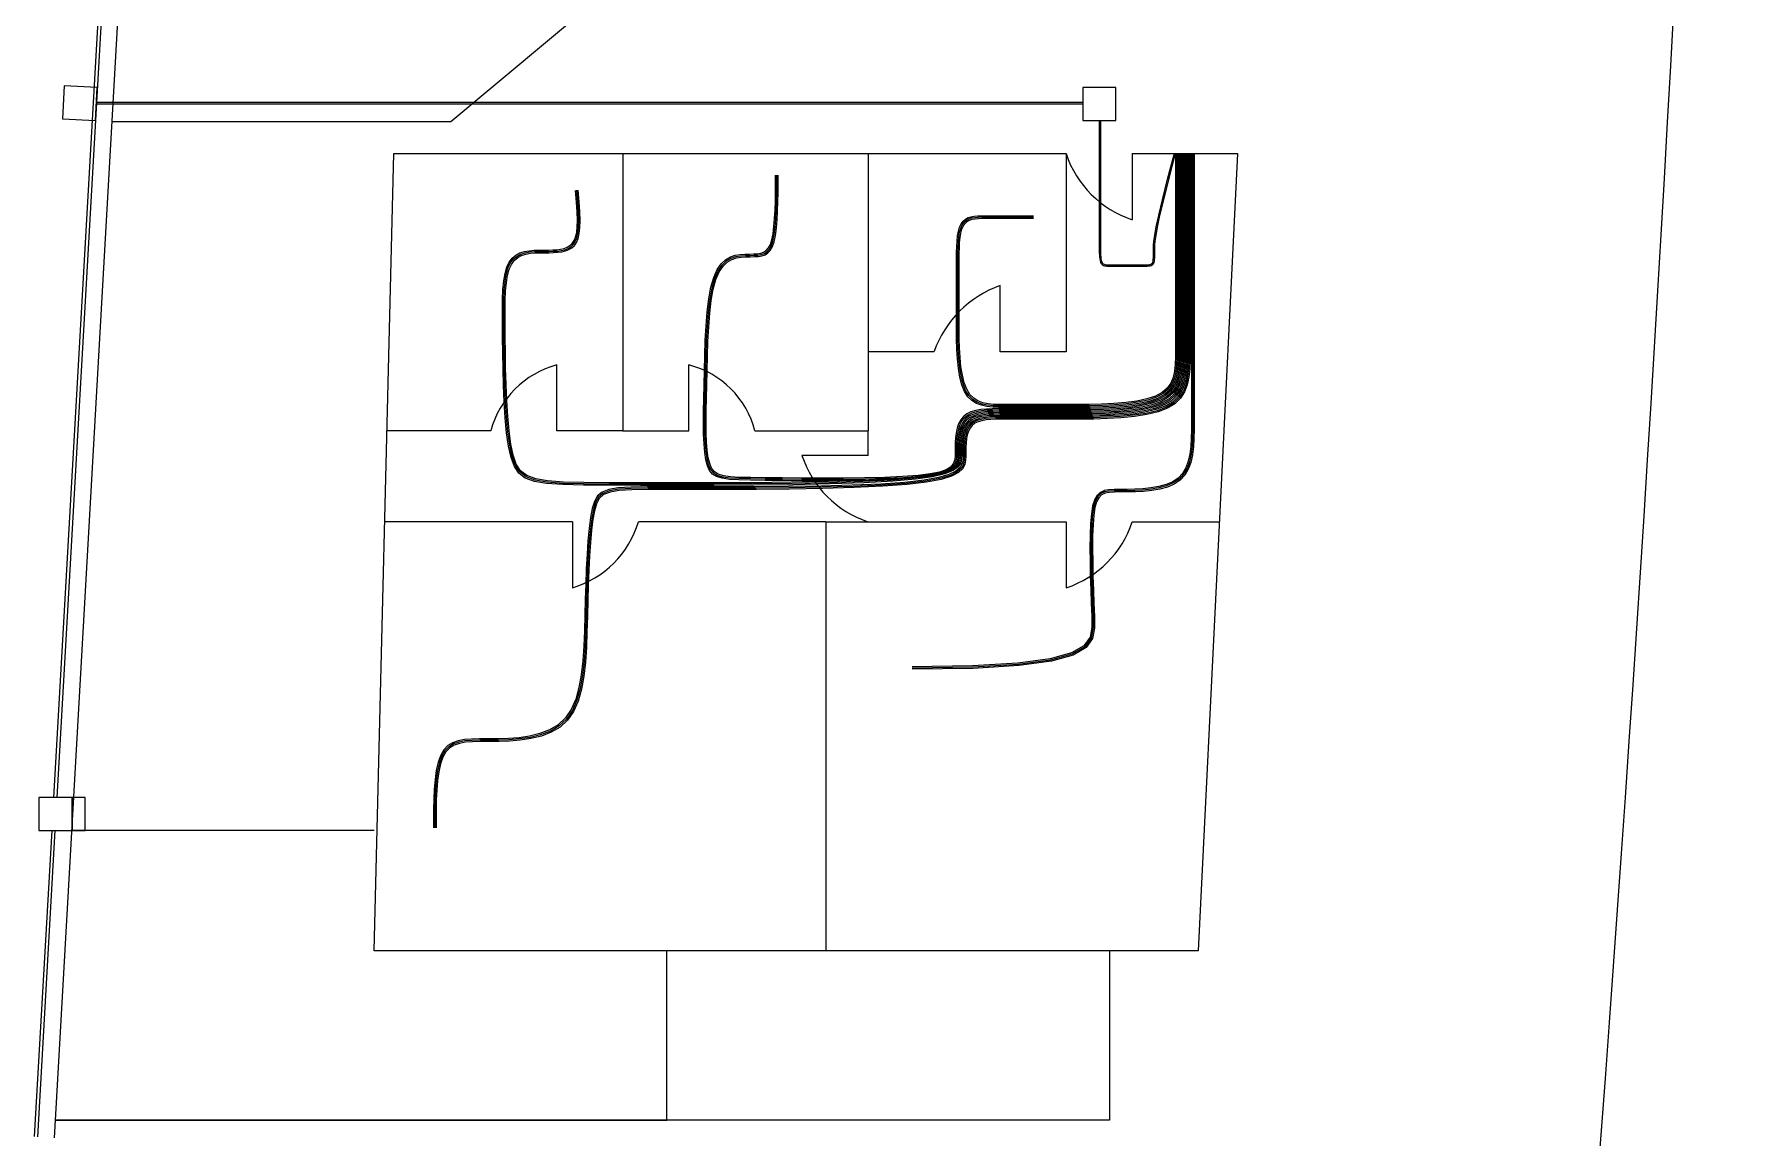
# Model space of a CAD drawing. Header units: millimetres. Extents: x 75 to 2709, y 49 to 1209.
# Drawn here: x 178.88 to 204.84, y 119.33 to 136.04 of the extents above; entities that cross this region are included whole.
import ezdxf

# ---------------------------------------------------------------- set-up
doc = ezdxf.new("R2010")
doc.units = ezdxf.units.MM
for name, color, linetype in [('Arquetas', 170, 'Continuous'), ('Canalizaciones', 10, 'Continuous'), ('Canalización Interior', 30, 'Continuous'), ('Canalización Secundaria', 90, 'Continuous'), ('Urbanización', 250, 'Continuous')]:
    doc.layers.add(name, color=color, linetype=linetype)

msp = doc.modelspace()

# ---------------------------------------------------------------- linework, layer by layer
at = {"layer": 'Arquetas'}
for points in [[(179.301, 134.762), (179.8, 134.736), (179.827, 135.235), (179.327, 135.262)], [(194.747, 134.736), (195.247, 134.736), (195.246, 135.236), (194.746, 135.236)], [(178.946, 124.482), (178.946, 123.982), (179.446, 123.982), (179.446, 124.482)], [(179.646, 123.982), (179.646, 124.482), (179.446, 124.482), (179.446, 123.982)]]:
    msp.add_lwpolyline(points, close=True, dxfattribs=at)
at = {"layer": 'Canalizaciones'}
for p, q in [((181.472, 165.053), (179.167, 124.485)), ((181.521, 165.05), (179.217, 124.482)), ((179.138, 123.985), (178.875, 119.348)), ((179.188, 123.982), (178.925, 119.345))]:
    msp.add_line(p, q, dxfattribs=at)
at = {"layer": 'Canalización Interior'}
for points in [[(196.333, 134.236), (196.333, 133.486), (196.333, 132.885), (196.333, 132.412), (196.333, 132.047), (196.333, 131.769), (196.333, 131.557), (196.333, 131.391), (196.333, 131.249), (196.333, 131.116), (196.328, 130.988), (196.315, 130.867), (196.291, 130.754), (196.251, 130.651), (196.191, 130.559), (196.108, 130.479), (195.996, 130.412), (195.855, 130.36), (195.689, 130.321), (195.504, 130.292), (195.307, 130.274), (195.104, 130.262), (194.902, 130.256), (194.706, 130.254), (194.524, 130.254), (194.36, 130.254), (194.214, 130.254), (194.084, 130.254), (193.966, 130.254), (193.86, 130.254), (193.762, 130.254), (193.67, 130.254), (193.583, 130.254), (193.498, 130.254), (193.416, 130.252), (193.338, 130.248), (193.264, 130.241), (193.197, 130.229), (193.136, 130.211), (193.084, 130.186), (193.04, 130.153), (193.005, 130.111), (192.979, 130.06), (192.961, 130.003), (192.948, 129.941), (192.941, 129.876), (192.937, 129.808), (192.935, 129.739), (192.935, 129.671), (192.934, 129.604), (192.921, 129.541), (192.889, 129.481), (192.825, 129.425), (192.72, 129.374), (192.564, 129.329), (192.346, 129.29), (192.055, 129.257), (191.688, 129.232), (191.257, 129.214), (190.784, 129.201), (190.288, 129.193), (189.789, 129.189), (189.307, 129.187), (188.861, 129.187), (188.472, 129.188), (188.154, 129.188), (187.904, 129.184), (187.713, 129.172), (187.571, 129.148), (187.47, 129.109), (187.401, 129.051), (187.355, 128.969), (187.322, 128.861), (187.296, 128.723), (187.275, 128.559), (187.257, 128.372), (187.243, 128.167), (187.231, 127.947), (187.222, 127.717), (187.215, 127.481), (187.208, 127.243), (187.202, 127.007), (187.193, 126.776), (187.178, 126.554), (187.155, 126.344), (187.12, 126.149), (187.071, 125.972), (187.003, 125.818), (186.915, 125.688), (186.804, 125.586), (186.673, 125.508), (186.528, 125.452), (186.373, 125.414), (186.213, 125.39), (186.053, 125.377), (185.896, 125.372), (185.749, 125.371), (185.615, 125.371), (185.494, 125.368), (185.386, 125.36), (185.29, 125.343), (185.207, 125.314), (185.136, 125.27), (185.076, 125.208), (185.028, 125.125), (184.99, 125.02), (184.961, 124.895), (184.941, 124.756), (184.928, 124.608), (184.921, 124.456), (184.918, 124.305), (184.918, 124.16), (184.92, 124.026)], [(196.353, 134.236), (196.353, 133.486), (196.353, 132.885), (196.353, 132.412), (196.353, 132.047), (196.353, 131.768), (196.353, 131.555), (196.353, 131.388), (196.353, 131.246), (196.353, 131.111), (196.348, 130.982), (196.335, 130.859), (196.311, 130.744), (196.27, 130.639), (196.21, 130.545), (196.125, 130.463), (196.013, 130.395), (195.871, 130.342), (195.703, 130.302), (195.516, 130.273), (195.317, 130.254), (195.112, 130.242), (194.908, 130.236), (194.711, 130.234), (194.527, 130.234), (194.363, 130.234), (194.216, 130.234), (194.085, 130.234), (193.967, 130.234), (193.861, 130.234), (193.763, 130.234), (193.673, 130.234), (193.586, 130.234), (193.503, 130.234), (193.422, 130.232), (193.346, 130.229), (193.274, 130.222), (193.209, 130.21), (193.15, 130.193), (193.099, 130.168), (193.056, 130.136), (193.023, 130.095), (192.998, 130.047), (192.98, 129.991), (192.968, 129.931), (192.961, 129.867), (192.957, 129.8), (192.955, 129.732), (192.955, 129.664), (192.953, 129.597), (192.941, 129.533), (192.909, 129.472), (192.845, 129.415), (192.74, 129.362), (192.583, 129.315), (192.364, 129.274), (192.072, 129.241), (191.703, 129.214), (191.271, 129.195), (190.796, 129.182), (190.298, 129.174), (189.798, 129.169), (189.314, 129.167), (188.868, 129.167), (188.478, 129.168), (188.161, 129.168), (187.912, 129.164), (187.722, 129.152), (187.581, 129.129), (187.482, 129.09), (187.414, 129.032), (187.369, 128.951), (187.338, 128.844), (187.314, 128.708), (187.293, 128.545), (187.276, 128.36), (187.262, 128.156), (187.251, 127.938), (187.242, 127.709), (187.234, 127.474), (187.228, 127.236), (187.222, 127), (187.213, 126.768), (187.198, 126.545), (187.175, 126.333), (187.139, 126.137), (187.089, 125.959), (187.021, 125.802), (186.931, 125.671), (186.819, 125.568), (186.687, 125.49), (186.54, 125.433), (186.383, 125.394), (186.222, 125.37), (186.06, 125.358), (185.903, 125.352), (185.756, 125.351), (185.622, 125.351), (185.502, 125.348), (185.395, 125.34), (185.301, 125.323), (185.219, 125.295), (185.15, 125.252), (185.092, 125.191), (185.044, 125.11), (185.008, 125.007), (184.98, 124.884), (184.96, 124.748), (184.948, 124.602), (184.94, 124.453), (184.938, 124.303), (184.938, 124.16), (184.94, 124.026)], [(196.373, 134.236), (196.373, 133.486), (196.373, 132.885), (196.373, 132.412), (196.373, 132.046), (196.373, 131.767), (196.373, 131.554), (196.373, 131.386), (196.373, 131.243), (196.373, 131.106), (196.368, 130.975), (196.355, 130.851), (196.33, 130.734), (196.289, 130.627), (196.228, 130.531), (196.143, 130.448), (196.03, 130.379), (195.886, 130.324), (195.716, 130.283), (195.528, 130.254), (195.327, 130.234), (195.12, 130.222), (194.914, 130.216), (194.716, 130.214), (194.531, 130.214), (194.365, 130.214), (194.217, 130.214), (194.086, 130.214), (193.968, 130.214), (193.862, 130.214), (193.765, 130.214), (193.675, 130.214), (193.59, 130.214), (193.507, 130.214), (193.429, 130.212), (193.354, 130.209), (193.284, 130.202), (193.221, 130.191), (193.164, 130.174), (193.114, 130.151), (193.073, 130.12), (193.041, 130.08), (193.017, 130.033), (192.999, 129.979), (192.987, 129.92), (192.98, 129.858), (192.977, 129.792), (192.975, 129.725), (192.975, 129.657), (192.973, 129.59), (192.961, 129.525), (192.928, 129.463), (192.864, 129.404), (192.759, 129.35), (192.601, 129.301), (192.381, 129.259), (192.089, 129.224), (191.718, 129.197), (191.285, 129.177), (190.808, 129.163), (190.309, 129.154), (189.807, 129.149), (189.322, 129.147), (188.875, 129.147), (188.485, 129.148), (188.168, 129.148), (187.92, 129.144), (187.73, 129.132), (187.592, 129.109), (187.494, 129.071), (187.428, 129.014), (187.384, 128.934), (187.355, 128.828), (187.331, 128.692), (187.311, 128.531), (187.295, 128.348), (187.281, 128.145), (187.27, 127.929), (187.262, 127.701), (187.254, 127.467), (187.248, 127.229), (187.241, 126.993), (187.232, 126.76), (187.218, 126.536), (187.194, 126.323), (187.158, 126.125), (187.108, 125.945), (187.038, 125.787), (186.948, 125.655), (186.834, 125.55), (186.7, 125.471), (186.552, 125.414), (186.394, 125.375), (186.231, 125.351), (186.068, 125.338), (185.91, 125.332), (185.762, 125.331), (185.629, 125.331), (185.509, 125.328), (185.404, 125.32), (185.311, 125.303), (185.231, 125.276), (185.163, 125.234), (185.107, 125.174), (185.061, 125.095), (185.025, 124.993), (184.999, 124.873), (184.98, 124.74), (184.967, 124.597), (184.96, 124.449), (184.958, 124.302), (184.958, 124.16), (184.96, 124.026)], [(196.313, 134.236), (196.313, 133.486), (196.313, 132.885), (196.313, 132.412), (196.313, 132.047), (196.313, 131.77), (196.313, 131.558), (196.313, 131.393), (196.313, 131.253), (196.313, 131.12), (196.308, 130.994), (196.296, 130.875), (196.271, 130.764), (196.232, 130.663), (196.172, 130.572), (196.09, 130.494), (195.98, 130.429), (195.84, 130.378), (195.676, 130.339), (195.492, 130.312), (195.297, 130.293), (195.096, 130.282), (194.895, 130.276), (194.701, 130.274), (194.521, 130.274), (194.358, 130.274), (194.213, 130.274), (194.083, 130.274), (193.966, 130.274), (193.859, 130.274), (193.76, 130.274), (193.668, 130.274), (193.58, 130.274), (193.493, 130.274), (193.41, 130.272), (193.33, 130.268), (193.254, 130.261), (193.185, 130.248), (193.123, 130.23), (193.068, 130.204), (193.023, 130.17), (192.987, 130.126), (192.961, 130.074), (192.942, 130.015), (192.929, 129.952), (192.921, 129.885), (192.917, 129.815), (192.915, 129.746), (192.915, 129.677), (192.913, 129.611), (192.899, 129.549), (192.86, 129.49), (192.785, 129.436), (192.66, 129.386), (192.474, 129.342), (192.215, 129.305), (191.87, 129.274), (191.433, 129.25), (190.921, 129.233), (190.357, 129.221), (189.766, 129.213), (189.169, 129.21), (188.59, 129.209), (188.052, 129.21), (187.579, 129.212), (187.189, 129.215), (186.876, 129.222), (186.631, 129.24), (186.446, 129.271), (186.308, 129.322), (186.21, 129.396), (186.142, 129.499), (186.092, 129.635), (186.054, 129.807), (186.025, 130.009), (186.003, 130.235), (185.988, 130.477), (185.977, 130.727), (185.971, 130.978), (185.967, 131.222), (185.964, 131.453), (185.962, 131.664), (185.961, 131.855), (185.964, 132.025), (185.97, 132.176), (185.982, 132.307), (186.001, 132.42), (186.028, 132.515), (186.064, 132.592), (186.11, 132.653), (186.165, 132.698), (186.227, 132.731), (186.295, 132.752), (186.367, 132.766), (186.441, 132.772), (186.515, 132.775), (186.587, 132.775), (186.657, 132.775), (186.723, 132.777), (186.785, 132.781), (186.842, 132.788), (186.895, 132.8), (186.942, 132.817), (186.984, 132.842), (187.019, 132.875), (187.048, 132.918), (187.07, 132.972), (187.086, 133.04), (187.095, 133.125), (187.098, 133.229), (187.094, 133.354), (187.083, 133.503), (187.067, 133.678)], [(196.293, 134.236), (196.293, 133.486), (196.293, 132.885), (196.293, 132.413), (196.293, 132.048), (196.293, 131.77), (196.293, 131.56), (196.293, 131.395), (196.293, 131.256), (196.293, 131.125), (196.288, 131.001), (196.276, 130.883), (196.252, 130.774), (196.213, 130.675), (196.154, 130.586), (196.072, 130.509), (195.963, 130.445), (195.825, 130.395), (195.662, 130.358), (195.481, 130.331), (195.287, 130.313), (195.088, 130.302), (194.889, 130.296), (194.697, 130.294), (194.517, 130.294), (194.356, 130.294), (194.212, 130.294), (194.082, 130.294), (193.965, 130.294), (193.858, 130.294), (193.759, 130.294), (193.666, 130.294), (193.576, 130.294), (193.489, 130.294), (193.403, 130.292), (193.321, 130.288), (193.244, 130.28), (193.173, 130.267), (193.109, 130.248), (193.053, 130.222), (193.006, 130.186), (192.97, 130.141), (192.942, 130.088), (192.922, 130.027), (192.909, 129.962), (192.901, 129.893), (192.897, 129.823), (192.895, 129.753), (192.895, 129.684), (192.893, 129.618), (192.879, 129.557), (192.84, 129.499), (192.765, 129.446), (192.641, 129.398), (192.456, 129.356), (192.197, 129.32), (191.853, 129.291), (191.418, 129.268), (190.907, 129.251), (190.346, 129.24), (189.756, 129.233), (189.162, 129.229), (188.585, 129.229), (188.05, 129.23), (187.58, 129.232), (187.191, 129.234), (186.881, 129.242), (186.639, 129.259), (186.455, 129.291), (186.32, 129.341), (186.224, 129.414), (186.157, 129.516), (186.109, 129.651), (186.072, 129.822), (186.044, 130.023), (186.022, 130.247), (186.007, 130.486), (185.997, 130.734), (185.991, 130.982), (185.987, 131.225), (185.984, 131.453), (185.982, 131.662), (185.981, 131.85), (185.984, 132.018), (185.99, 132.166), (186.001, 132.296), (186.02, 132.407), (186.045, 132.5), (186.08, 132.576), (186.125, 132.635), (186.179, 132.68), (186.24, 132.711), (186.306, 132.733), (186.376, 132.746), (186.448, 132.752), (186.521, 132.755), (186.594, 132.755), (186.663, 132.755), (186.73, 132.757), (186.793, 132.761), (186.852, 132.768), (186.906, 132.781), (186.955, 132.799), (186.998, 132.825), (187.035, 132.86), (187.065, 132.905), (187.088, 132.961), (187.105, 133.032), (187.114, 133.12), (187.117, 133.226), (187.113, 133.354), (187.103, 133.504), (187.086, 133.681)], [(196.273, 134.236), (196.273, 133.486), (196.273, 132.885), (196.273, 132.413), (196.273, 132.048), (196.273, 131.771), (196.273, 131.561), (196.273, 131.397), (196.273, 131.259), (196.273, 131.13), (196.268, 131.007), (196.256, 130.891), (196.232, 130.784), (196.193, 130.687), (196.135, 130.6), (196.054, 130.524), (195.946, 130.462), (195.81, 130.413), (195.648, 130.376), (195.469, 130.35), (195.277, 130.332), (195.08, 130.322), (194.883, 130.316), (194.692, 130.314), (194.514, 130.314), (194.354, 130.314), (194.21, 130.314), (194.081, 130.314), (193.964, 130.314), (193.857, 130.314), (193.757, 130.314), (193.664, 130.314), (193.573, 130.314), (193.484, 130.314), (193.397, 130.312), (193.313, 130.308), (193.234, 130.3), (193.161, 130.287), (193.096, 130.267), (193.038, 130.239), (192.99, 130.203), (192.952, 130.156), (192.924, 130.101), (192.903, 130.039), (192.89, 129.973), (192.881, 129.902), (192.877, 129.831), (192.875, 129.76), (192.875, 129.691), (192.873, 129.625), (192.859, 129.564), (192.82, 129.508), (192.745, 129.456), (192.622, 129.41), (192.437, 129.37), (192.179, 129.335), (191.837, 129.307), (191.402, 129.286), (190.894, 129.27), (190.334, 129.259), (189.747, 129.252), (189.154, 129.249), (188.58, 129.249), (188.048, 129.25), (187.58, 129.251), (187.194, 129.254), (186.886, 129.262), (186.646, 129.279), (186.465, 129.31), (186.332, 129.36), (186.237, 129.433), (186.172, 129.534), (186.126, 129.668), (186.09, 129.837), (186.062, 130.036), (186.042, 130.258), (186.027, 130.495), (186.017, 130.741), (186.01, 130.987), (186.006, 131.227), (186.004, 131.453), (186.002, 131.659), (186.001, 131.845), (186.004, 132.011), (186.01, 132.157), (186.021, 132.284), (186.038, 132.393), (186.063, 132.485), (186.097, 132.559), (186.141, 132.617), (186.193, 132.661), (186.252, 132.692), (186.316, 132.713), (186.385, 132.726), (186.456, 132.732), (186.528, 132.735), (186.6, 132.735), (186.67, 132.735), (186.737, 132.737), (186.802, 132.741), (186.862, 132.749), (186.918, 132.762), (186.968, 132.782), (187.013, 132.809), (187.051, 132.845), (187.082, 132.892), (187.106, 132.951), (187.123, 133.025), (187.133, 133.115), (187.137, 133.224), (187.133, 133.353), (187.123, 133.505), (187.106, 133.683)], [(196.253, 134.236), (196.253, 133.486), (196.253, 132.885), (196.253, 132.413), (196.253, 132.049), (196.253, 131.772), (196.253, 131.562), (196.253, 131.399), (196.253, 131.263), (196.253, 131.135), (196.248, 131.013), (196.236, 130.899), (196.213, 130.794), (196.174, 130.698), (196.117, 130.613), (196.036, 130.54), (195.93, 130.479), (195.794, 130.431), (195.635, 130.395), (195.457, 130.369), (195.267, 130.352), (195.071, 130.341), (194.876, 130.336), (194.687, 130.334), (194.511, 130.334), (194.352, 130.334), (194.209, 130.334), (194.08, 130.334), (193.963, 130.334), (193.856, 130.334), (193.756, 130.334), (193.661, 130.334), (193.57, 130.334), (193.479, 130.334), (193.39, 130.332), (193.305, 130.328), (193.224, 130.319), (193.15, 130.306), (193.082, 130.286), (193.023, 130.257), (192.973, 130.22), (192.934, 130.172), (192.905, 130.115), (192.884, 130.051), (192.87, 129.983), (192.861, 129.911), (192.857, 129.839), (192.855, 129.767), (192.855, 129.697), (192.854, 129.632), (192.846, 129.572), (192.825, 129.517), (192.784, 129.467), (192.717, 129.423), (192.616, 129.385), (192.475, 129.353), (192.287, 129.328), (192.05, 129.309), (191.771, 129.295), (191.465, 129.287), (191.142, 129.283), (190.815, 129.281), (190.498, 129.282), (190.201, 129.284), (189.938, 129.286), (189.718, 129.288), (189.539, 129.293), (189.397, 129.301), (189.286, 129.318), (189.202, 129.344), (189.141, 129.382), (189.096, 129.436), (189.065, 129.508), (189.041, 129.6), (189.025, 129.711), (189.014, 129.841), (189.008, 129.988), (189.007, 130.152), (189.008, 130.331), (189.011, 130.525), (189.014, 130.733), (189.019, 130.952), (189.024, 131.179), (189.032, 131.406), (189.045, 131.629), (189.062, 131.842), (189.087, 132.039), (189.119, 132.215), (189.161, 132.362), (189.213, 132.479), (189.274, 132.566), (189.341, 132.629), (189.413, 132.671), (189.487, 132.697), (189.561, 132.71), (189.633, 132.715), (189.702, 132.715), (189.764, 132.716), (189.821, 132.719), (189.871, 132.727), (189.916, 132.742), (189.956, 132.768), (189.989, 132.807), (190.018, 132.861), (190.041, 132.932), (190.059, 133.023), (190.072, 133.131), (190.082, 133.251), (190.089, 133.38), (190.093, 133.514), (190.095, 133.65), (190.095, 133.783), (190.096, 133.91)], [(196.233, 134.236), (196.233, 133.486), (196.233, 132.885), (196.233, 132.413), (196.233, 132.049), (196.233, 131.773), (196.233, 131.564), (196.233, 131.402), (196.233, 131.266), (196.233, 131.139), (196.228, 131.02), (196.216, 130.908), (196.193, 130.804), (196.155, 130.71), (196.098, 130.627), (196.019, 130.555), (195.913, 130.495), (195.779, 130.449), (195.621, 130.414), (195.445, 130.388), (195.257, 130.371), (195.063, 130.361), (194.87, 130.356), (194.682, 130.354), (194.507, 130.354), (194.349, 130.354), (194.207, 130.354), (194.079, 130.354), (193.962, 130.354), (193.855, 130.354), (193.755, 130.354), (193.659, 130.354), (193.566, 130.354), (193.474, 130.354), (193.384, 130.352), (193.297, 130.348), (193.214, 130.339), (193.138, 130.325), (193.068, 130.304), (193.007, 130.275), (192.956, 130.236), (192.916, 130.187), (192.886, 130.129), (192.865, 130.064), (192.85, 129.993), (192.842, 129.92), (192.837, 129.846), (192.835, 129.774), (192.835, 129.704), (192.834, 129.639), (192.826, 129.58), (192.805, 129.526), (192.765, 129.478), (192.697, 129.436), (192.597, 129.399), (192.457, 129.369), (192.271, 129.345), (192.035, 129.327), (191.758, 129.314), (191.453, 129.306), (191.132, 129.302), (190.808, 129.301), (190.493, 129.302), (190.199, 129.304), (189.938, 129.306), (189.721, 129.308), (189.544, 129.313), (189.404, 129.321), (189.296, 129.337), (189.214, 129.363), (189.155, 129.401), (189.112, 129.454), (189.082, 129.525), (189.059, 129.615), (189.044, 129.724), (189.034, 129.852), (189.028, 129.997), (189.027, 130.159), (189.028, 130.336), (189.031, 130.528), (189.034, 130.733), (189.039, 130.95), (189.044, 131.174), (189.052, 131.399), (189.064, 131.62), (189.081, 131.83), (189.105, 132.026), (189.137, 132.199), (189.177, 132.346), (189.228, 132.461), (189.287, 132.548), (189.353, 132.61), (189.423, 132.652), (189.496, 132.677), (189.569, 132.69), (189.64, 132.695), (189.708, 132.695), (189.771, 132.696), (189.828, 132.699), (189.88, 132.707), (189.927, 132.723), (189.968, 132.749), (190.003, 132.789), (190.033, 132.844), (190.057, 132.917), (190.077, 133.01), (190.091, 133.12), (190.101, 133.243), (190.108, 133.374), (190.112, 133.511), (190.115, 133.648), (190.115, 133.783), (190.116, 133.91)], [(196.213, 134.236), (196.213, 133.486), (196.213, 132.885), (196.213, 132.413), (196.213, 132.049), (196.213, 131.774), (196.213, 131.565), (196.213, 131.404), (196.213, 131.269), (196.213, 131.144), (196.208, 131.026), (196.196, 130.916), (196.174, 130.814), (196.136, 130.722), (196.08, 130.641), (196.001, 130.57), (195.896, 130.512), (195.764, 130.466), (195.607, 130.432), (195.433, 130.408), (195.247, 130.391), (195.055, 130.381), (194.863, 130.376), (194.678, 130.374), (194.504, 130.374), (194.347, 130.374), (194.206, 130.374), (194.078, 130.374), (193.961, 130.374), (193.854, 130.374), (193.753, 130.374), (193.657, 130.374), (193.563, 130.374), (193.47, 130.374), (193.378, 130.372), (193.289, 130.367), (193.204, 130.359), (193.126, 130.344), (193.055, 130.323), (192.992, 130.293), (192.94, 130.253), (192.899, 130.202), (192.868, 130.142), (192.846, 130.076), (192.831, 130.004), (192.822, 129.929), (192.817, 129.854), (192.815, 129.781), (192.815, 129.711), (192.814, 129.646), (192.806, 129.588), (192.786, 129.535), (192.745, 129.489), (192.678, 129.448), (192.578, 129.413), (192.439, 129.384), (192.254, 129.361), (192.019, 129.345), (191.744, 129.333), (191.441, 129.326), (191.123, 129.322), (190.801, 129.321), (190.488, 129.322), (190.196, 129.324), (189.938, 129.326), (189.723, 129.328), (189.549, 129.333), (189.412, 129.341), (189.306, 129.357), (189.226, 129.382), (189.168, 129.42), (189.128, 129.472), (189.099, 129.541), (189.077, 129.63), (189.063, 129.738), (189.053, 129.864), (189.048, 130.007), (189.047, 130.166), (189.048, 130.341), (189.051, 130.53), (189.055, 130.732), (189.059, 130.947), (189.064, 131.168), (189.072, 131.391), (189.084, 131.61), (189.1, 131.819), (189.123, 132.012), (189.154, 132.184), (189.194, 132.329), (189.243, 132.443), (189.301, 132.529), (189.365, 132.591), (189.433, 132.632), (189.504, 132.657), (189.576, 132.67), (189.647, 132.675), (189.715, 132.675), (189.778, 132.676), (189.836, 132.679), (189.889, 132.687), (189.937, 132.704), (189.98, 132.731), (190.017, 132.771), (190.048, 132.827), (190.074, 132.902), (190.094, 132.997), (190.11, 133.11), (190.121, 133.235), (190.128, 133.369), (190.132, 133.508), (190.135, 133.647), (190.135, 133.783), (190.136, 133.91)], [(196.413, 134.236), (196.413, 133.486), (196.413, 132.885), (196.413, 132.412), (196.413, 132.046), (196.413, 131.766), (196.413, 131.553), (196.413, 131.384), (196.413, 131.239), (196.413, 131.101), (196.413, 130.966), (196.413, 130.833), (196.413, 130.702), (196.413, 130.572), (196.413, 130.443), (196.413, 130.314), (196.413, 130.184), (196.413, 130.054), (196.41, 129.926), (196.403, 129.801), (196.388, 129.682), (196.363, 129.57), (196.326, 129.469), (196.274, 129.38), (196.205, 129.306), (196.118, 129.248), (196.015, 129.204), (195.901, 129.173), (195.78, 129.152), (195.657, 129.14), (195.535, 129.133), (195.419, 129.131), (195.314, 129.131), (195.221, 129.13), (195.143, 129.125), (195.076, 129.112), (195.021, 129.086), (194.977, 129.044), (194.942, 128.982), (194.915, 128.894), (194.896, 128.779), (194.884, 128.632), (194.877, 128.459), (194.875, 128.266), (194.877, 128.06), (194.881, 127.847), (194.888, 127.634), (194.896, 127.427), (194.904, 127.233), (194.906, 127.057), (194.876, 126.901), (194.779, 126.767), (194.584, 126.654), (194.257, 126.565), (193.767, 126.499), (193.081, 126.459), (192.165, 126.445)], [(196.433, 134.236), (196.433, 133.486), (196.433, 132.885), (196.433, 132.412), (196.433, 132.046), (196.433, 131.766), (196.433, 131.553), (196.433, 131.384), (196.433, 131.239), (196.433, 131.101), (196.433, 130.966), (196.433, 130.833), (196.433, 130.702), (196.433, 130.571), (196.433, 130.441), (196.433, 130.312), (196.433, 130.181), (196.433, 130.05), (196.43, 129.92), (196.423, 129.793), (196.407, 129.672), (196.382, 129.558), (196.345, 129.455), (196.292, 129.365), (196.222, 129.289), (196.133, 129.23), (196.029, 129.185), (195.913, 129.154), (195.791, 129.132), (195.666, 129.12), (195.543, 129.113), (195.426, 129.111), (195.321, 129.111), (195.229, 129.11), (195.151, 129.105), (195.086, 129.092), (195.032, 129.067), (194.989, 129.025), (194.956, 128.963), (194.931, 128.877), (194.914, 128.762), (194.902, 128.617), (194.896, 128.445), (194.895, 128.254), (194.897, 128.05), (194.901, 127.838), (194.908, 127.626), (194.916, 127.42), (194.925, 127.225), (194.927, 127.048), (194.896, 126.891), (194.798, 126.754), (194.602, 126.64), (194.273, 126.548), (193.779, 126.481), (193.088, 126.44), (192.165, 126.425)], [(196.193, 134.236), (196.193, 133.486), (196.193, 132.885), (196.193, 132.413), (196.193, 132.05), (196.193, 131.774), (196.193, 131.567), (196.193, 131.406), (196.193, 131.273), (196.193, 131.149), (196.188, 131.032), (196.177, 130.924), (196.154, 130.824), (196.117, 130.734), (196.061, 130.654), (195.983, 130.586), (195.88, 130.529), (195.748, 130.484), (195.594, 130.451), (195.421, 130.427), (195.237, 130.411), (195.047, 130.401), (194.857, 130.396), (194.673, 130.394), (194.501, 130.394), (194.345, 130.394), (194.204, 130.394), (194.077, 130.394), (193.961, 130.394), (193.854, 130.394), (193.754, 130.394), (193.659, 130.394), (193.566, 130.394), (193.474, 130.394), (193.384, 130.397), (193.297, 130.406), (193.214, 130.424), (193.138, 130.452), (193.068, 130.495), (193.007, 130.554), (192.956, 130.633), (192.916, 130.734), (192.886, 130.852), (192.865, 130.985), (192.85, 131.128), (192.842, 131.276), (192.837, 131.426), (192.835, 131.572), (192.835, 131.713), (192.835, 131.842), (192.835, 131.962), (192.835, 132.074), (192.835, 132.179), (192.835, 132.279), (192.835, 132.374), (192.835, 132.467), (192.835, 132.559), (192.835, 132.65), (192.836, 132.74), (192.839, 132.828), (192.844, 132.911), (192.852, 132.989), (192.865, 133.059), (192.882, 133.121), (192.905, 133.173), (192.934, 133.213), (192.97, 133.244), (193.01, 133.266), (193.055, 133.281), (193.104, 133.29), (193.156, 133.294), (193.21, 133.296), (193.267, 133.296), (193.325, 133.296), (193.386, 133.296), (193.455, 133.296), (193.533, 133.296), (193.624, 133.296), (193.73, 133.296), (193.854, 133.296), (194, 133.296)], [(196.173, 134.236), (196.173, 133.486), (196.173, 132.885), (196.173, 132.414), (196.173, 132.05), (196.173, 131.775), (196.173, 131.568), (196.173, 131.408), (196.173, 131.276), (196.173, 131.154), (196.168, 131.039), (196.157, 130.932), (196.134, 130.834), (196.097, 130.746), (196.042, 130.668), (195.965, 130.601), (195.863, 130.545), (195.733, 130.502), (195.58, 130.469), (195.409, 130.446), (195.227, 130.43), (195.039, 130.421), (194.851, 130.416), (194.668, 130.414), (194.497, 130.414), (194.343, 130.414), (194.203, 130.414), (194.077, 130.414), (193.961, 130.414), (193.855, 130.414), (193.756, 130.414), (193.661, 130.414), (193.57, 130.414), (193.479, 130.414), (193.39, 130.417), (193.305, 130.426), (193.224, 130.443), (193.15, 130.471), (193.082, 130.513), (193.023, 130.572), (192.973, 130.65), (192.934, 130.749), (192.905, 130.866), (192.884, 130.997), (192.87, 131.138), (192.861, 131.284), (192.857, 131.432), (192.855, 131.577), (192.855, 131.716), (192.855, 131.845), (192.855, 131.964), (192.855, 132.075), (192.855, 132.179), (192.855, 132.278), (192.855, 132.373), (192.855, 132.465), (192.855, 132.555), (192.855, 132.646), (192.856, 132.734), (192.859, 132.82), (192.864, 132.901), (192.871, 132.977), (192.883, 133.046), (192.9, 133.106), (192.922, 133.156), (192.95, 133.196), (192.983, 133.225), (193.022, 133.247), (193.065, 133.261), (193.112, 133.27), (193.162, 133.274), (193.215, 133.276), (193.27, 133.276), (193.327, 133.276), (193.388, 133.276), (193.456, 133.276), (193.534, 133.276), (193.624, 133.276), (193.73, 133.276), (193.854, 133.276), (194, 133.276)], [(196.153, 134.236), (196.153, 133.486), (196.153, 132.885), (196.153, 132.414), (196.153, 132.051), (196.153, 131.776), (196.153, 131.57), (196.153, 131.411), (196.153, 131.279), (196.153, 131.158), (196.148, 131.045), (196.137, 130.94), (196.115, 130.844), (196.078, 130.758), (196.024, 130.682), (195.948, 130.616), (195.846, 130.562), (195.718, 130.52), (195.566, 130.488), (195.398, 130.465), (195.217, 130.45), (195.031, 130.441), (194.844, 130.436), (194.664, 130.434), (194.494, 130.434), (194.34, 130.434), (194.202, 130.434), (194.076, 130.434), (193.961, 130.434), (193.856, 130.434), (193.757, 130.434), (193.664, 130.434), (193.573, 130.434), (193.484, 130.434), (193.397, 130.437), (193.313, 130.446), (193.234, 130.463), (193.161, 130.491), (193.096, 130.532), (193.038, 130.59), (192.99, 130.667), (192.952, 130.764), (192.924, 130.88), (192.903, 131.009), (192.89, 131.148), (192.881, 131.292), (192.877, 131.438), (192.875, 131.582), (192.875, 131.719), (192.875, 131.847), (192.875, 131.965), (192.875, 132.076), (192.875, 132.179), (192.875, 132.278), (192.875, 132.372), (192.875, 132.463), (192.875, 132.552), (192.875, 132.641), (192.876, 132.728), (192.879, 132.812), (192.883, 132.891), (192.891, 132.965), (192.902, 133.032), (192.918, 133.09), (192.938, 133.139), (192.965, 133.178), (192.997, 133.207), (193.034, 133.228), (193.075, 133.241), (193.12, 133.25), (193.169, 133.254), (193.22, 133.256), (193.273, 133.256), (193.329, 133.256), (193.389, 133.256), (193.457, 133.256), (193.534, 133.256), (193.625, 133.256), (193.73, 133.256), (193.854, 133.256), (194, 133.256)]]:
    msp.add_lwpolyline(points, dxfattribs=at)
msp.add_lwpolyline([(196.393, 134.236), (196.393, 133.486), (196.393, 132.885), (196.393, 132.412), (196.393, 132.046), (196.393, 131.766), (196.393, 131.553), (196.393, 131.384), (196.393, 131.239), (196.393, 131.101), (196.393, 130.966), (196.393, 130.833), (196.393, 130.702), (196.393, 130.572), (196.393, 130.443), (196.393, 130.314), (196.393, 130.184), (196.393, 130.055), (196.39, 129.927), (196.383, 129.803), (196.368, 129.685), (196.344, 129.576), (196.308, 129.478), (196.258, 129.392), (196.192, 129.321), (196.108, 129.265), (196.009, 129.223), (195.897, 129.192), (195.778, 129.172), (195.655, 129.16), (195.535, 129.153), (195.419, 129.151), (195.314, 129.151, 0.001419), (195.313, 129.151), (195.221, 129.15, 0.013762), (195.22, 129.15), (195.141, 129.145, 0.033631), (195.139, 129.145), (195.072, 129.132, 0.059959), (195.068, 129.13), (195.013, 129.104, 0.08045), (195.008, 129.101), (194.963, 129.059, 0.075904), (194.96, 129.054), (194.925, 128.991, 0.05366), (194.923, 128.987), (194.896, 128.9, 0.033119), (194.896, 128.898), (194.877, 128.782, 0.019449), (194.877, 128.78), (194.864, 128.633, 0.011297), (194.864, 128.633), (194.857, 128.46, 0.00715), (194.857, 128.459), (194.855, 128.266, 0.004847), (194.855, 128.266), (194.857, 128.06, 0.003413), (194.857, 128.059), (194.861, 127.847, 0.002427), (194.861, 127.846), (194.868, 127.633, 0.001674), (194.868, 127.633), (194.876, 127.426, 0.001018), (194.876, 127.426), (194.884, 127.232), (194.886, 127.059), (194.857, 126.91), (194.765, 126.782), (194.576, 126.673), (194.253, 126.585), (193.765, 126.519), (193.08, 126.479), (192.165, 126.465)], format="xyb", dxfattribs=at)
at = {"layer": 'Canalización Secundaria'}
for p, q in [((194.746, 135.011), (179.814, 135.011)), ((194.746, 134.986), (179.814, 134.986))]:
    msp.add_line(p, q, dxfattribs=at)
msp.add_lwpolyline([(194.997, 134.736), (194.997, 134.178), (194.997, 133.746), (194.997, 133.423), (194.997, 133.191), (194.997, 133.032), (194.997, 132.928), (194.997, 132.862), (194.997, 132.817), (194.997, 132.776), (194.997, 132.738), (194.998, 132.703), (195, 132.671), (195.003, 132.642), (195.008, 132.616), (195.014, 132.594), (195.023, 132.575), (195.034, 132.561), (195.047, 132.55), (195.062, 132.543), (195.078, 132.538), (195.095, 132.534), (195.113, 132.533), (195.131, 132.532), (195.148, 132.532), (195.166, 132.532), (195.184, 132.532), (195.202, 132.532), (195.222, 132.532), (195.244, 132.532), (195.269, 132.532), (195.298, 132.532), (195.33, 132.532), (195.368, 132.532), (195.409, 132.532), (195.452, 132.532), (195.497, 132.532), (195.541, 132.532), (195.585, 132.532), (195.626, 132.532), (195.663, 132.532), (195.696, 132.532), (195.724, 132.533), (195.748, 132.534), (195.768, 132.537), (195.785, 132.542), (195.799, 132.549), (195.81, 132.559), (195.819, 132.572), (195.826, 132.588), (195.831, 132.608), (195.835, 132.632), (195.837, 132.66), (195.839, 132.69), (195.839, 132.725), (195.84, 132.762), (195.84, 132.803), (195.84, 132.849), (195.845, 132.91), (195.856, 132.997), (195.879, 133.122), (195.916, 133.297), (195.972, 133.534), (196.05, 133.843), (196.153, 134.236)], dxfattribs=at)
msp.add_lwpolyline([(195.017, 134.736), (195.017, 134.178), (195.017, 133.746), (195.017, 133.423), (195.017, 133.191), (195.017, 133.032), (195.017, 132.928), (195.017, 132.862), (195.017, 132.817), (195.017, 132.776), (195.017, 132.739), (195.018, 132.704), (195.02, 132.672), (195.023, 132.644), (195.027, 132.62), (195.033, 132.601), (195.04, 132.586), (195.048, 132.575), (195.058, 132.567), (195.07, 132.561), (195.083, 132.557), (195.098, 132.554), (195.114, 132.553), (195.131, 132.552), (195.149, 132.552), (195.166, 132.552), (195.184, 132.552), (195.202, 132.552), (195.222, 132.552), (195.244, 132.552), (195.269, 132.552), (195.298, 132.552), (195.33, 132.552), (195.368, 132.552), (195.409, 132.552), (195.452, 132.552), (195.497, 132.552), (195.541, 132.552), (195.585, 132.552), (195.626, 132.552), (195.663, 132.552), (195.696, 132.552), (195.723, 132.553), (195.746, 132.554), (195.764, 132.557), (195.778, 132.561), (195.788, 132.565), (195.795, 132.572), (195.801, 132.581), (195.807, 132.594), (195.811, 132.612), (195.815, 132.635), (195.817, 132.661), (195.819, 132.691), (195.819, 132.725), (195.82, 132.762), (195.82, 132.803, -0.003081), (195.82, 132.803), (195.82, 132.849, -0.014261), (195.82, 132.85), (195.825, 132.911, -0.015549), (195.825, 132.912), (195.836, 133, -0.011584), (195.836, 133.001), (195.859, 133.126, -0.007867), (195.859, 133.126), (195.897, 133.301, -0.005333), (195.897, 133.302), (195.952, 133.538, -0.003709), (195.953, 133.538), (196.03, 133.847, -0.002661), (196.03, 133.848), (196.134, 134.241)], format="xyb", dxfattribs=at)
at = {"layer": 'Urbanización'}
for p, q in [((181.771, 165.036), (179.175, 119.331)), ((187.8, 136.908), (185.179, 134.715)), ((185.179, 134.715), (180.054, 134.715)), ((184.02, 122.161), (184.316, 134.236)), ((184.316, 134.236), (194.496, 134.236)), ((187.785, 134.236), (187.785, 130.036)), ((191.496, 134.236), (191.496, 130.036)), ((194.496, 134.236), (194.496, 131.236)), ((195.496, 134.236), (195.496, 133.236)), ((195.496, 134.236), (197.087, 134.236)), ((197.087, 134.236), (196.496, 122.161)), ((197.087, 134.236), (196.496, 122.161)), ((193.496, 131.236), (193.496, 132.236)), ((192.496, 131.236), (191.496, 131.236)), ((194.496, 131.236), (193.496, 131.236)), ((186.785, 130.036), (186.785, 131.036)), ((188.785, 130.036), (188.785, 131.036)), ((185.785, 130.036), (184.213, 130.036)), ((187.785, 130.036), (186.785, 130.036)), ((187.785, 130.036), (188.785, 130.036)), ((189.785, 130.036), (191.496, 130.036)), ((191.496, 129.665), (191.496, 130.036)), ((191.496, 129.665), (190.496, 129.665)), ((187.02, 128.661), (184.179, 128.661)), ((187.02, 128.661), (187.02, 127.661)), ((190.859, 128.661), (188.02, 128.661)), ((190.859, 128.661), (190.859, 122.161)), ((190.859, 128.661), (194.496, 128.661)), ((194.496, 128.661), (194.496, 127.661)), ((195.496, 128.661), (196.814, 128.661)), ((184.02, 123.982), (179.446, 123.982)), ((196.496, 122.161), (184.02, 122.161)), ((188.449, 119.597), (188.449, 122.161)), ((196.496, 122.161), (195.154, 122.161)), ((195.154, 122.161), (195.154, 119.597)), ((188.449, 119.597), (179.198, 119.597)), ((179.198, 119.597), (188.449, 119.597)), ((195.154, 119.597), (188.449, 119.597)), ((195.154, 119.597), (188.449, 119.597))]:
    msp.add_line(p, q, dxfattribs=at)
for centre, radius, start, end in [((-619.576, 180.971), 824.475, 355.53743, 359.335411), ((195.986, 134.726), 1.569, 198.2048, 251.7952), ((194.042, 130.691), 1.639, 109.4417, 160.5583), ((187.158, 129.663), 1.423, 105.2003, 164.7997), ((188.44, 129.691), 1.388, 14.3853, 75.6147), ((191.987, 130.15), 1.568, 198.0344, 251.7417), ((186.601, 129.08), 1.48, 286.4498, 343.5502), ((194.014, 129.143), 1.559, 288.028, 341.972)]:
    msp.add_arc(centre, radius, start, end, dxfattribs=at)

doc.saveas('drawing.dxf')
